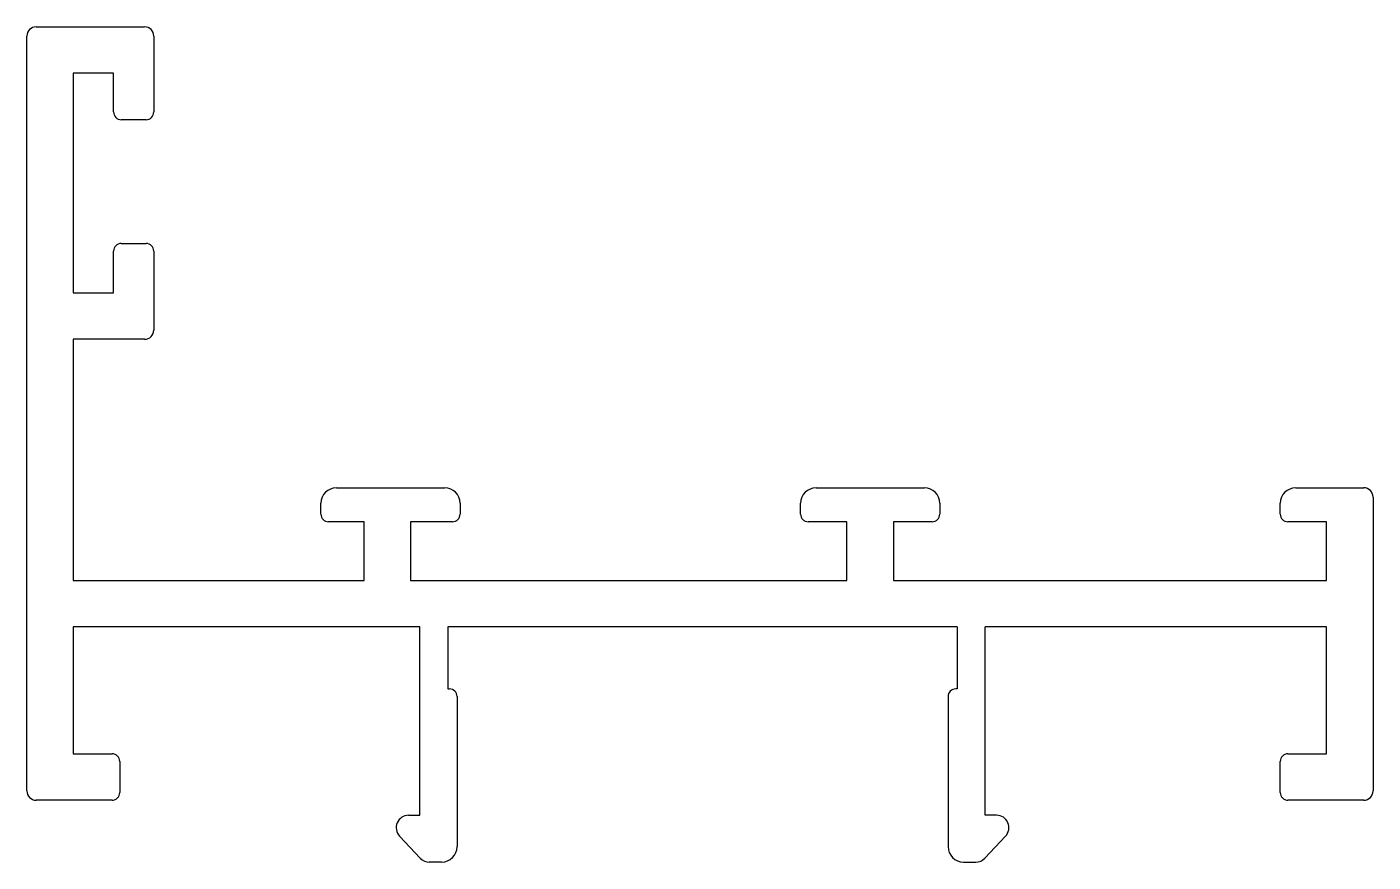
# Model space of a CAD drawing. Extents: x 656.8 to 700.3, y 535.1 to 562.1.
import ezdxf

# ---------------------------------------------------------------- set-up
doc = ezdxf.new("R2010")
doc.units = 0
doc.layers.get('0').update_dxf_attribs({"linetype": 'CONTINUOUS'})

msp = doc.modelspace()

# ---------------------------------------------------------------- linework, layer by layer
at = {"color": 0}
for p, q in [((657.114, 562.063), (660.614, 562.063)), ((656.814, 537.363), (656.814, 561.763)), ((660.914, 561.763), (660.914, 559.313)), ((658.314, 560.563), (658.314, 553.463)), ((659.614, 560.563), (658.314, 560.563)), ((659.614, 559.313), (659.614, 560.563)), ((660.664, 559.063), (659.864, 559.063)), ((659.864, 555.063), (660.664, 555.063)), ((659.614, 553.463), (659.614, 554.813)), ((660.914, 554.813), (660.914, 552.263)), ((658.314, 553.463), (659.614, 553.463)), ((660.614, 551.963), (658.314, 551.963)), ((658.314, 551.963), (658.314, 544.163)), ((666.814, 547.163), (670.314, 547.163)), ((682.314, 547.163), (685.814, 547.163)), ((697.814, 547.163), (700.014, 547.163)), ((700.314, 546.863), (700.314, 537.363)), ((666.314, 546.313), (666.314, 546.663)), ((670.814, 546.663), (670.814, 546.313)), ((681.814, 546.313), (681.814, 546.663)), ((686.314, 546.663), (686.314, 546.313)), ((697.314, 546.313), (697.314, 546.663)), ((667.714, 546.063), (666.564, 546.063)), ((667.714, 544.163), (667.714, 546.063)), ((670.564, 546.063), (669.214, 546.063)), ((669.214, 546.063), (669.214, 544.163)), ((683.314, 546.063), (682.064, 546.063)), ((683.314, 544.163), (683.314, 546.063)), ((686.064, 546.063), (684.814, 546.063)), ((684.814, 546.063), (684.814, 544.163)), ((698.814, 546.063), (697.564, 546.063)), ((698.814, 544.163), (698.814, 546.063)), ((658.314, 544.163), (667.714, 544.163)), ((669.214, 544.163), (683.314, 544.163)), ((684.814, 544.163), (698.814, 544.163)), ((658.314, 542.663), (658.314, 538.563)), ((669.514, 542.663), (658.314, 542.663)), ((669.514, 536.577), (669.514, 542.663)), ((670.414, 542.663), (670.414, 540.663)), ((686.88, 542.663), (670.414, 542.663)), ((686.88, 542.663), (686.88, 540.663)), ((698.814, 542.663), (687.78, 542.663)), ((687.78, 536.577), (687.78, 542.663)), ((698.814, 538.563), (698.814, 542.663)), ((670.414, 540.663), (670.464, 540.663)), ((670.714, 540.413), (670.714, 535.563)), ((686.58, 540.413), (686.58, 535.563)), ((686.88, 540.663), (686.83, 540.663)), ((658.314, 538.563), (659.564, 538.563)), ((697.564, 538.563), (698.814, 538.563)), ((659.814, 538.313), (659.814, 537.313)), ((697.314, 537.313), (697.314, 538.313)), ((659.564, 537.063), (657.114, 537.063)), ((700.014, 537.063), (697.564, 537.063)), ((669.147, 536.577), (669.514, 536.577)), ((688.147, 536.577), (687.78, 536.577)), ((669.527, 535.189), (668.856, 535.903)), ((687.768, 535.189), (688.439, 535.903)), ((670.214, 535.063), (669.818, 535.063)), ((687.08, 535.063), (687.476, 535.063))]:
    msp.add_line(p, q, dxfattribs=at)
for centre, radius, start, end in [((657.114, 561.763), 0.3, 90, 180), ((660.614, 561.763), 0.3, 0, 90), ((659.864, 559.313), 0.25, 180, 270), ((660.664, 559.313), 0.25, 270, 0), ((659.864, 554.813), 0.25, 90, 180), ((660.664, 554.813), 0.25, 0, 90), ((660.614, 552.263), 0.3, 270, 0), ((666.814, 546.663), 0.5, 90, 180), ((670.314, 546.663), 0.5, 0, 90), ((682.314, 546.663), 0.5, 90, 180), ((685.814, 546.663), 0.5, 0, 90), ((697.814, 546.663), 0.5, 90, 180), ((700.014, 546.863), 0.3, 0, 90), ((666.564, 546.313), 0.25, 180, 270), ((670.564, 546.313), 0.25, 270, 0), ((682.064, 546.313), 0.25, 180, 270), ((686.064, 546.313), 0.25, 270, 0), ((697.564, 546.313), 0.25, 180, 270), ((670.464, 540.413), 0.25, 0, 90), ((686.83, 540.413), 0.25, 90, 180), ((659.564, 538.313), 0.25, 0, 90), ((697.564, 538.313), 0.25, 90, 180), ((657.114, 537.363), 0.3, 180, 270), ((659.564, 537.313), 0.25, 270, 0), ((697.564, 537.313), 0.25, 180, 270), ((700.014, 537.363), 0.3, 270, 0), ((669.147, 536.177), 0.4, 90, 223.2134), ((688.147, 536.177), 0.4, 316.7866, 90), ((670.214, 535.563), 0.5, 270, 0), ((687.08, 535.563), 0.5, 180, 270), ((669.818, 535.463), 0.4, 223.2134, 270), ((687.476, 535.463), 0.4, 270, 316.7866)]:
    msp.add_arc(centre, radius, start, end, dxfattribs=at)

doc.saveas('drawing.dxf')
